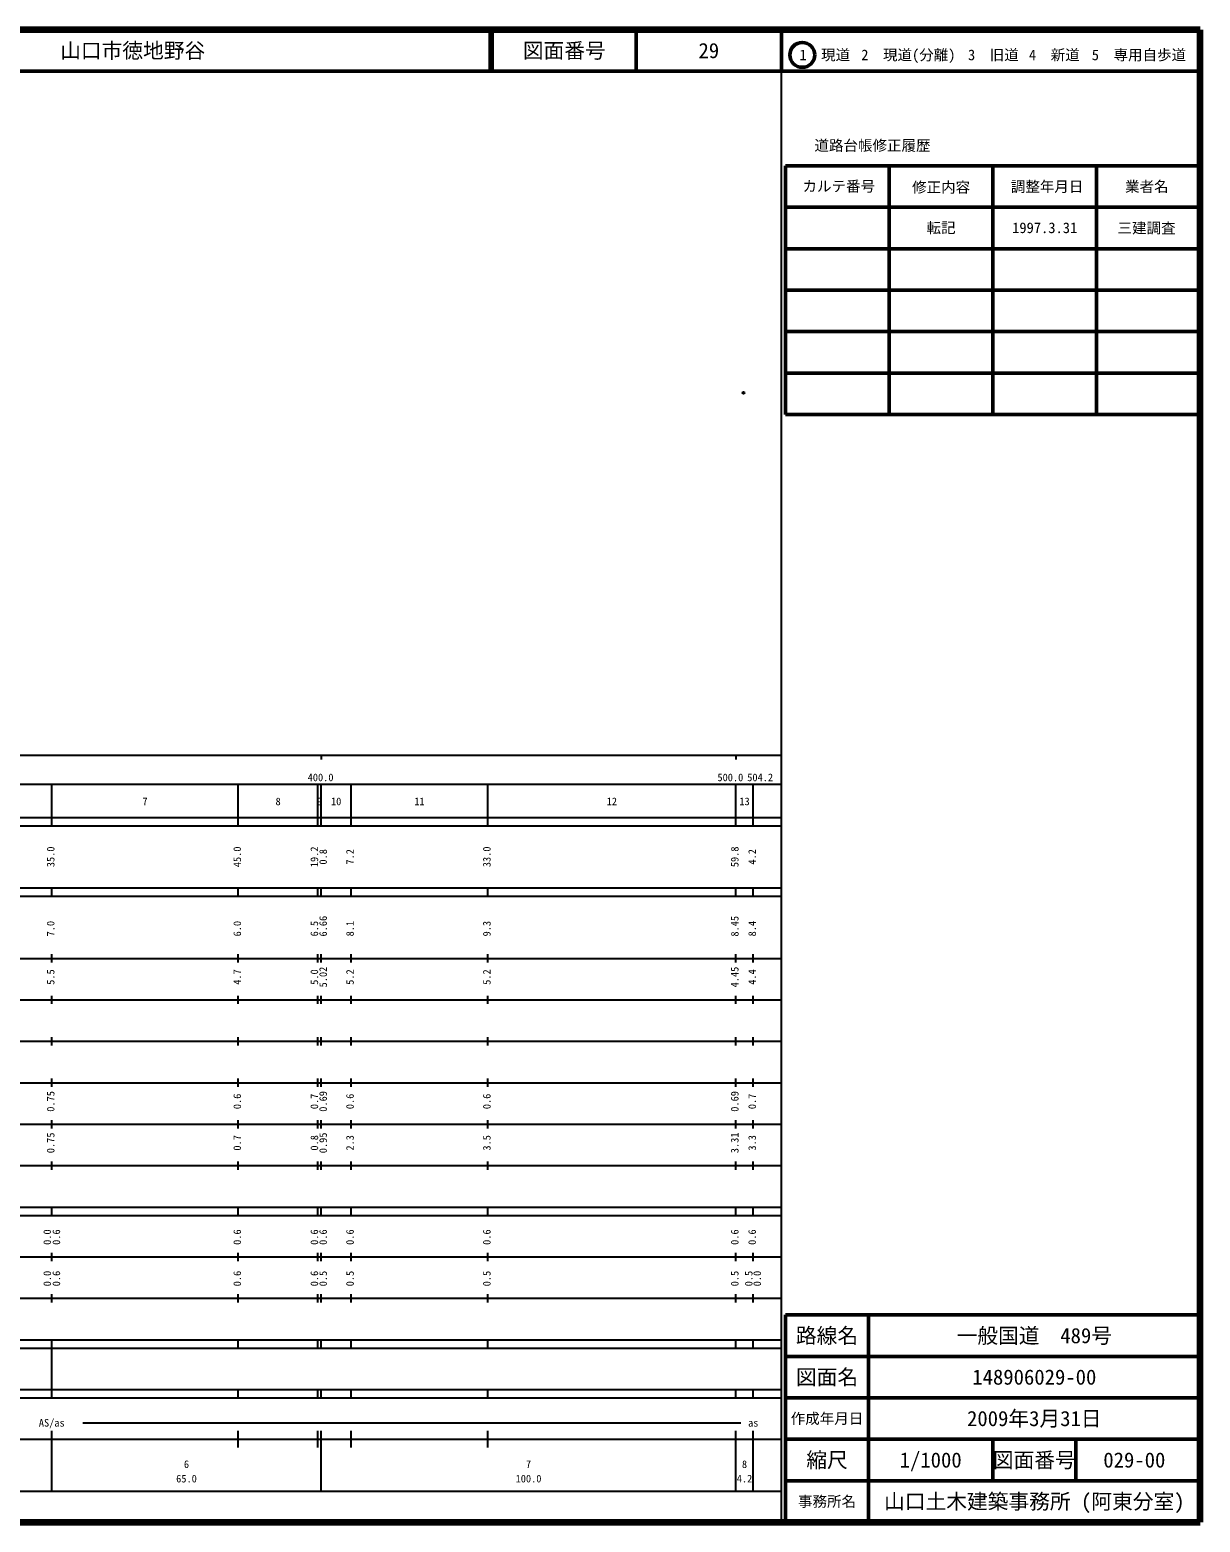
# Model space of a CAD drawing. Units: millimetres on the paper. Extents: x 40 to 680, y 20 to 380.
# Drawn here: x 397.7 to 680, y 20 to 380 of the extents above; entities that cross this region are included whole.
import ezdxf
from ezdxf.enums import TextEntityAlignment as Align

# ---------------------------------------------------------------- set-up
doc = ezdxf.new("R2010")
doc.units = ezdxf.units.MM
doc.header["$PDMODE"] = 32
doc.header["$PDSIZE"] = 0.5
doc.layers.add('M-OTRS', color=6, linetype='Continuous')
doc.layers.add('M-TTL-TXT', color=7, linetype='Continuous')
for name, color, linetype, lineweight in [('M-TTL', 2, 'Continuous', 140), ('M-TTL-BAND', 7, 'Continuous', 25), ('M-TTL-FRAM', 2, 'Continuous', 50), ('M-TTL-LINE', 7, 'Continuous', 50)]:
    doc.layers.add(name, color=color, linetype=linetype, lineweight=lineweight)
doc.styles.add('ＭＳ ゴシック', font='')
doc.styles.get('ＭＳ ゴシック').set_extended_font_data('MS Gothic')

msp = doc.modelspace()

# ---------------------------------------------------------------- linework, layer by layer
at = {"layer": 'M-OTRS'}
msp.add_point((569.84, 292.438), dxfattribs=at)
at = {"layer": 'M-TTL'}
for p, q in [((680, 380), (40, 380)), ((680, 20), (680, 380)), ((40, 20), (680, 20))]:
    msp.add_line(p, q, dxfattribs=at)
at = {"layer": 'M-TTL-BAND'}
for p, q in [((579, 20), (579, 370)), ((40, 205), (579, 205)), ((468, 205), (468, 204)), ((568, 205), (568, 204)), ((68, 198), (579, 198)), ((403, 188), (403, 198)), ((448, 188), (448, 198)), ((467.2, 188), (467.2, 198)), ((468, 188), (468, 198)), ((475.2, 188), (475.2, 198)), ((508.2, 188), (508.2, 198)), ((568, 188), (568, 198)), ((572.2, 188), (572.2, 198)), ((40, 190), (579, 190)), ((40, 188), (579, 188)), ((40, 173), (579, 173)), ((403, 171), (403, 173)), ((448, 171), (448, 173)), ((467.2, 171), (467.2, 173)), ((468, 171), (468, 173)), ((475.2, 171), (475.2, 173)), ((508.2, 171), (508.2, 173)), ((568, 171), (568, 173)), ((572.2, 171), (572.2, 173)), ((40, 171), (579, 171)), ((40, 156), (579, 156)), ((403, 155), (403, 157)), ((448, 155), (448, 157)), ((467.2, 155), (467.2, 157)), ((468, 155), (468, 157)), ((475.2, 155), (475.2, 157)), ((508.2, 155), (508.2, 157)), ((568, 155), (568, 157)), ((572.2, 155), (572.2, 157)), ((46, 146), (579, 146)), ((403, 145), (403, 147)), ((448, 145), (448, 147)), ((467.2, 145), (467.2, 147)), ((468, 145), (468, 147)), ((475.2, 145), (475.2, 147)), ((508.2, 145), (508.2, 147)), ((568, 145), (568, 147)), ((572.2, 145), (572.2, 147)), ((403, 135), (403, 137)), ((448, 135), (448, 137)), ((467.2, 135), (467.2, 137)), ((468, 135), (468, 137)), ((475.2, 135), (475.2, 137)), ((508.2, 135), (508.2, 137)), ((568, 135), (568, 137)), ((572.2, 135), (572.2, 137)), ((52, 136), (579, 136)), ((46, 126), (579, 126)), ((403, 125), (403, 127)), ((448, 125), (448, 127)), ((467.2, 125), (467.2, 127)), ((468, 125), (468, 127)), ((475.2, 125), (475.2, 127)), ((508.2, 125), (508.2, 127)), ((568, 125), (568, 127)), ((572.2, 125), (572.2, 127)), ((52, 116), (579, 116)), ((403, 115), (403, 117)), ((448, 115), (448, 117)), ((467.2, 115), (467.2, 117)), ((468, 115), (468, 117)), ((475.2, 115), (475.2, 117)), ((508.2, 115), (508.2, 117)), ((568, 115), (568, 117)), ((572.2, 115), (572.2, 117)), ((46, 106), (579, 106)), ((403, 105), (403, 107)), ((448, 105), (448, 107)), ((467.2, 105), (467.2, 107)), ((468, 105), (468, 107)), ((475.2, 105), (475.2, 107)), ((508.2, 105), (508.2, 107)), ((568, 105), (568, 107)), ((572.2, 105), (572.2, 107)), ((40, 96), (579, 96)), ((40, 94), (579, 94)), ((403, 94), (403, 96)), ((448, 94), (448, 96)), ((467.2, 94), (467.2, 96)), ((468, 94), (468, 96)), ((475.2, 94), (475.2, 96)), ((508.2, 94), (508.2, 96)), ((568, 94), (568, 96)), ((572.2, 94), (572.2, 96)), ((49, 84), (579, 84)), ((403, 83), (403, 85)), ((448, 83), (448, 85)), ((467.2, 83), (467.2, 85)), ((468, 83), (468, 85)), ((475.2, 83), (475.2, 85)), ((508.2, 83), (508.2, 85)), ((568, 83), (568, 85)), ((572.2, 83), (572.2, 85)), ((40, 74), (579, 74)), ((403, 73), (403, 75)), ((448, 73), (448, 75)), ((467.2, 73), (467.2, 75)), ((468, 73), (468, 75)), ((475.2, 73), (475.2, 75)), ((508.2, 73), (508.2, 75)), ((568, 73), (568, 75)), ((572.2, 73), (572.2, 75)), ((40, 64), (579, 64)), ((40, 62), (579, 62)), ((403, 62), (403, 64)), ((403, 52), (403, 62)), ((448, 62), (448, 64)), ((467.2, 62), (467.2, 64)), ((468, 62), (468, 64)), ((475.2, 62), (475.2, 64)), ((508.2, 62), (508.2, 64)), ((568, 62), (568, 64)), ((572.2, 62), (572.2, 64)), ((40, 52), (579, 52)), ((403, 50), (403, 52)), ((448, 50), (448, 52)), ((467.2, 50), (467.2, 52)), ((468, 50), (468, 52)), ((475.2, 50), (475.2, 52)), ((508.2, 50), (508.2, 52)), ((568, 50), (568, 52)), ((572.2, 50), (572.2, 52)), ((40, 50), (579, 50)), ((410.5, 44), (569.2, 44)), ((40, 40), (579, 40)), ((403, 27.5), (403, 42)), ((448, 38), (448, 42)), ((467.2, 38), (467.2, 42)), ((468, 27.5), (468, 42)), ((475.2, 38), (475.2, 42)), ((508.2, 38), (508.2, 42)), ((568, 27.5), (568, 42)), ((572.2, 27.5), (572.2, 42)), ((68, 27.5), (579, 27.5))]:
    msp.add_line(p, q, dxfattribs=at)
at = {"layer": 'M-TTL-FRAM'}
for p, q in [((580, 347.197), (580, 287.197)), ((580, 347.197), (680, 347.197)), ((580, 287.197), (680, 287.197)), ((680, 70), (580, 70)), ((580, 70), (580, 20))]:
    msp.add_line(p, q, dxfattribs=at)
at = {"layer": 'M-TTL-LINE'}
for p, q in [((508.747, 380), (508.747, 370)), ((509.247, 380), (509.247, 370)), ((543.997, 380), (543.997, 370)), ((579, 380), (579, 370)), ((40, 370), (680, 370)), ((605, 347.197), (605, 287.197)), ((630, 347.197), (630, 287.197)), ((655, 347.197), (655, 287.197)), ((580, 337.197), (680, 337.197)), ((580, 327.197), (680, 327.197)), ((580, 317.197), (680, 317.197)), ((580, 307.197), (680, 307.197)), ((580, 297.197), (680, 297.197)), ((600, 70), (600, 20)), ((680, 60), (580, 60)), ((680, 50), (580, 50)), ((680, 40), (580, 40)), ((630, 40), (630, 30)), ((650, 40), (650, 30)), ((680, 30), (580, 30))]:
    msp.add_line(p, q, dxfattribs=at)
msp.add_circle((584.031, 373.958), 3, dxfattribs=at)

# ---------------------------------------------------------------- texts
at = {"layer": 'M-TTL-BAND', "style": 'ＭＳ ゴシック'}
for s, p in [('400.0', (467.844, 198.195)), ('500.0', (566.685, 198.195)), ('504.2', (573.867, 198.195)), ('7', (425.5, 192.405)), ('8', (457.6, 192.405)), ('9', (467.6, 192.405)), ('10', (471.6, 192.405)), ('11', (491.7, 192.405)), ('12', (538.1, 192.405)), ('13', (570.1, 192.405)), ('AS/as', (403, 42.5)), ('as', (572.2, 42.5)), ('6', (435.5, 32.523)), ('7', (518, 32.523)), ('8', (570.1, 32.523)), ('65.0', (435.5, 29.033)), ('100.0', (518, 29.033)), ('4.2', (570.1, 29.033))]:
    msp.add_text(s, height=1.833, dxfattribs=at).set_placement(p, align=Align.BOTTOM_CENTER)
for s, p in [('35.0', (404.201, 180.5)), ('45.0', (449.201, 180.5)), ('19.2', (467.802, 180.5)), ('0.8', (469.916, 180.5)), ('7.2', (476.401, 180.5)), ('33.0', (509.401, 180.5)), ('59.8', (569.201, 180.5)), ('4.2', (573.401, 180.5)), ('6.66', (469.916, 163.777)), ('8.45', (569.201, 163.754)), ('7.0', (404.201, 163.174)), ('6.0', (449.201, 163.174)), ('6.5', (467.802, 163.174)), ('8.1', (476.401, 163.174)), ('9.3', (509.401, 163.174)), ('8.4', (573.401, 163.174)), ('5.5', (404.201, 151.5)), ('4.7', (449.201, 151.5)), ('5.0', (467.802, 151.5)), ('5.02', (469.916, 151.5)), ('5.2', (476.401, 151.5)), ('5.2', (509.401, 151.5)), ('4.45', (569.201, 151.5)), ('4.4', (573.401, 151.5)), ('0.75', (404.201, 121.5)), ('0.6', (449.201, 121.5)), ('0.7', (467.802, 121.5)), ('0.69', (469.916, 121.5)), ('0.6', (476.401, 121.5)), ('0.6', (509.401, 121.5)), ('0.69', (569.201, 121.5)), ('0.7', (573.401, 121.5)), ('0.75', (404.201, 111.5)), ('0.7', (449.201, 111.5)), ('0.8', (467.802, 111.5)), ('0.95', (469.916, 111.5)), ('2.3', (476.401, 111.5)), ('3.5', (509.401, 111.5)), ('3.31', (569.201, 111.5)), ('3.3', (573.401, 111.5)), ('0.0', (403.373, 88.764)), ('0.6', (405.571, 88.764)), ('0.6', (449.201, 88.764)), ('0.6', (467.802, 88.764)), ('0.6', (469.916, 88.764)), ('0.6', (476.401, 88.764)), ('0.6', (509.401, 88.764)), ('0.6', (569.201, 88.764)), ('0.6', (573.401, 88.764)), ('0.0', (403.373, 78.764)), ('0.6', (405.571, 78.764)), ('0.6', (449.201, 78.764)), ('0.6', (467.802, 78.764)), ('0.5', (469.916, 78.764)), ('0.5', (476.401, 78.764)), ('0.5', (509.401, 78.764)), ('0.5', (569.201, 78.764)), ('0.5', (572.572, 78.764)), ('0.0', (574.612, 78.764))]:
    msp.add_text(s, height=1.833, rotation=90, dxfattribs=at).set_placement(p, align=Align.BOTTOM_CENTER)
at = {"layer": 'M-TTL-TXT', "style": 'ＭＳ ゴシック'}
msp.add_text('山口市徳地野谷', height=3.666, dxfattribs=at).set_placement((405.024, 375), align=Align.MIDDLE_LEFT)
for s, height, p in [('図面番号', 3.666, (526.622, 375)), ('29', 3.666, (561.497, 375)), ('1\u3000現道', 2.566, (589.448, 373.958)), ('2\u3000現道(分離)', 2.566, (609.619, 373.958)), ('3\u3000旧道', 2.566, (630.121, 373.958)), ('4\u3000新道', 2.566, (644.824, 373.958)), ('5\u3000専用自歩道', 2.566, (665.228, 373.958)), ('道路台帳修正履歴', 2.566, (600.968, 352.113)), ('カルテ番号', 2.566, (592.839, 342.277)), ('修正内容', 2.566, (617.509, 342.023)), ('調整年月日', 2.566, (643.089, 342.197)), ('業者名', 2.566, (667.134, 342.197)), ('転記', 2.566, (617.5, 332.245)), ('1997.3.31', 2.566, (642.5, 332.245)), ('三建調査', 2.566, (667.077, 332.189)), ('路線名', 3.666, (590, 65)), ('路線名', 3.666, (590, 65)), ('一般国道\u3000489号', 3.666, (640, 65)), ('図面名', 3.666, (590, 55)), ('図面名', 3.666, (590, 55)), ('148906029-00', 3.666, (640, 55)), ('2009年3月31日', 3.666, (640, 45)), ('作成年月日', 2.566, (590, 45)), ('作成年月日', 2.566, (590, 45)), ('縮尺', 3.666, (590, 35)), ('縮尺', 3.666, (590, 35)), ('1/1000', 3.666, (615, 35)), ('図面番号', 3.666, (640, 35)), ('図面番号', 3.666, (640, 35)), ('029-00', 3.666, (664.125, 35)), ('事務所名', 2.566, (590, 25)), ('事務所名', 2.566, (590, 25)), ('山口土木建築事務所 (阿東分室)', 3.666, (640, 25))]:
    msp.add_text(s, height=height, dxfattribs=at).set_placement(p, align=Align.MIDDLE_CENTER)

doc.saveas('drawing.dxf')
